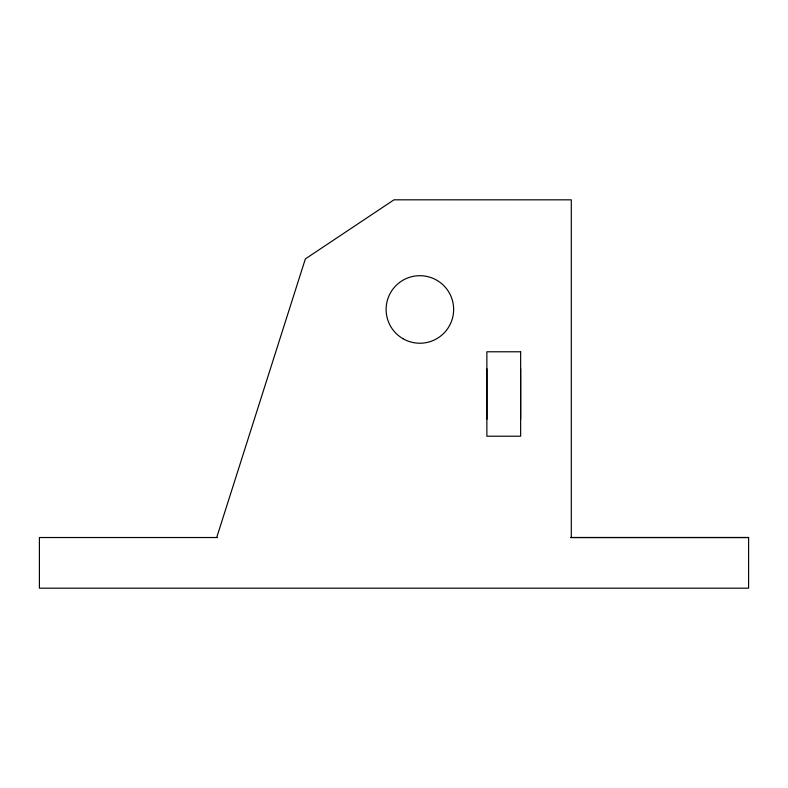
<?xml version="1.0" encoding="UTF-8"?>
<svg xmlns="http://www.w3.org/2000/svg" width="788" height="788" viewBox="0 0 788 788"><rect width="100%" height="100%" fill="white"/><g stroke="black" fill="none" stroke-linecap="round" stroke-linejoin="round"><path stroke-width="1.18" d="M486.876 419.255L486.876 368.745M520.641 419.255L520.641 368.745M216.7 537.524L305.35 258.917L394 199.817L571.3 199.827L571.3 537.534L748.6 537.524L748.6 588.183L39.4 588.183L39.4 537.524L217.34 537.524M570.66 537.524L748.6 537.524M520.641 351.783L486.876 351.783L486.876 436.217L520.641 436.217L520.641 351.783M402.983 338.702A33.776 33.776 0 0 0 453.642 309.457A33.776 33.776 0 0 0 402.983 280.213A33.776 33.776 0 0 0 402.983 338.702"/></g></svg>
